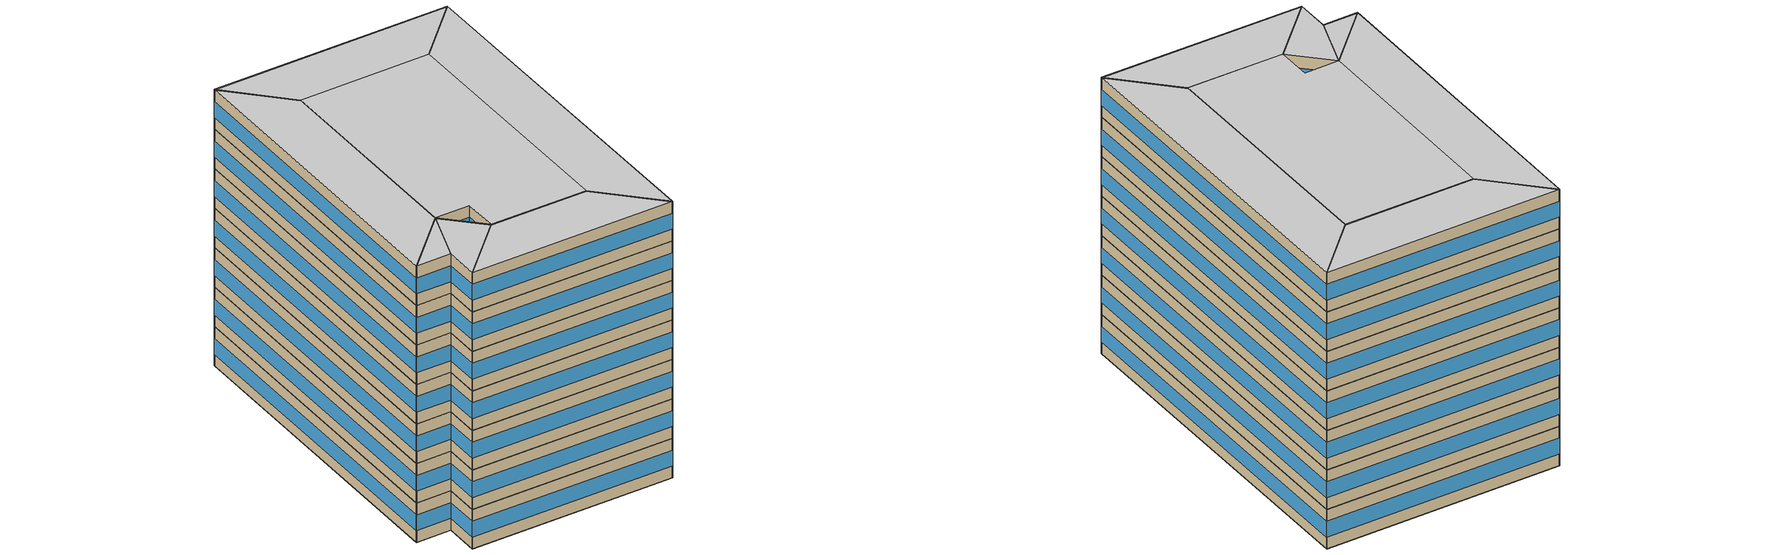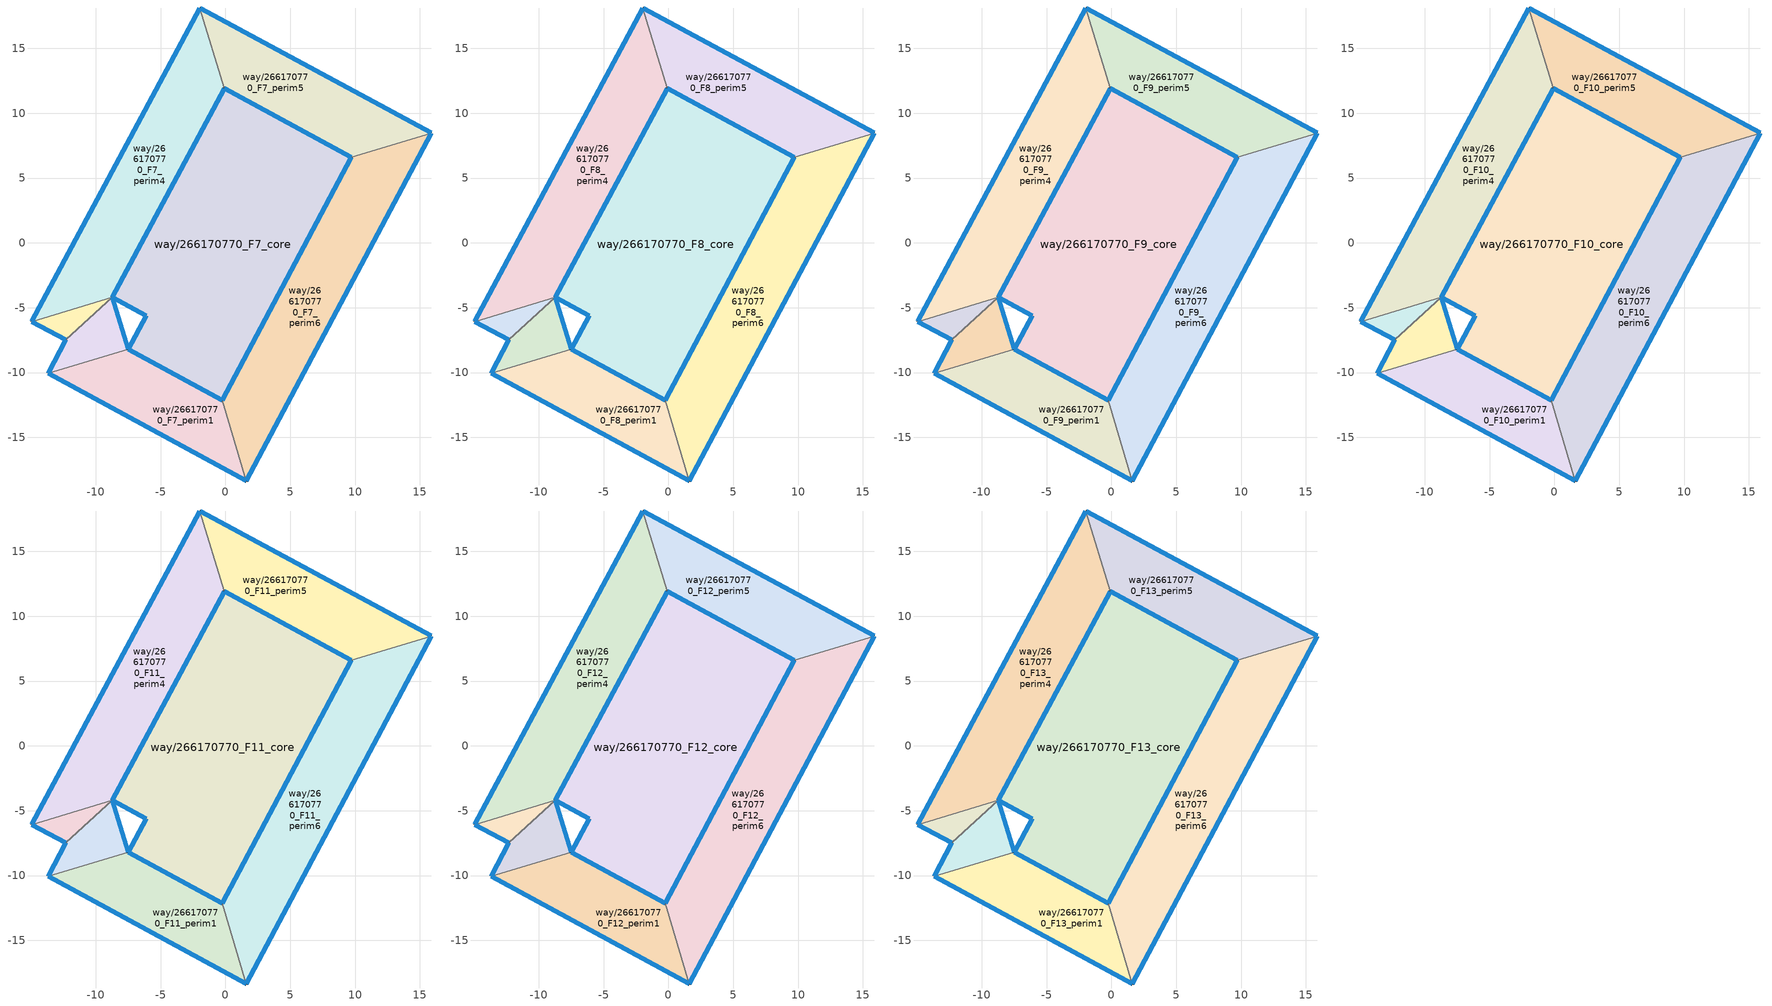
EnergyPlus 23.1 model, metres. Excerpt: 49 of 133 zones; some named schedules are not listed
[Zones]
way/266170770_F7_perim1
 floor to way/266170770_F6_perim1 (Floor_Construction): 1.61,-18.36 -0.26,-12.14 -7.5,-8.2 -13.67,-10.04 z24.5
 wall outside (Wall_Construction): 1.61,-18.36 -13.67,-10.04 / -7.5,-8.2 -0.26,-12.14 z24.5:28
 wall to way/266170770_F7_perim6 (Wall_Construction): -0.26,-12.14 1.61,-18.36 z24.5:28
 wall to way/266170770_F7_perim2 (Wall_Construction): -13.67,-10.04 -7.5,-8.2 z24.5:28
 window (Window_Construction): 1.6,-18.36 -13.67,-10.04 / -7.5,-8.2 -0.26,-12.14 z25.55:26.95
way/266170770_F7_perim2
 floor to way/266170770_F6_perim2 (Floor_Construction): -7.5,-8.2 -8.75,-4.2 -12.3,-7.48 -13.67,-10.04 z24.5
 wall outside (Wall_Construction): -13.67,-10.04 -12.3,-7.48 / -8.75,-4.2 -7.5,-8.2 z24.5:28
 wall to way/266170770_F7_perim3 (Wall_Construction): -12.3,-7.48 -8.75,-4.2 z24.5:28
 window (Window_Construction): -13.67,-10.04 -12.3,-7.48 / -8.75,-4.2 -7.5,-8.19 z25.55:26.95
way/266170770_F7_perim3
 floor to way/266170770_F6_perim3 (Floor_Construction): -8.75,-4.2 -14.94,-6.07 -12.3,-7.48 z24.5
 wall outside (Wall_Construction): -12.3,-7.48 -14.94,-6.07 z24.5:28
 wall to way/266170770_F7_perim4 (Wall_Construction): -14.94,-6.07 -8.75,-4.2 z24.5:28
 window (Window_Construction): -12.3,-7.48 -14.94,-6.07 z25.55:26.95
way/266170770_F7_perim4
 floor to way/266170770_F6_perim4 (Floor_Construction): -8.75,-4.2 -0.1,11.91 -1.96,18.11 -14.94,-6.07 z24.5
 wall outside (Wall_Construction): -14.94,-6.07 -1.96,18.11 / -0.1,11.91 -8.75,-4.2 z24.5:28
 wall to way/266170770_F7_perim5 (Wall_Construction): -1.96,18.11 -0.1,11.91 z24.5:28
 window (Window_Construction): -14.93,-6.05 -1.97,18.1 / -0.11,11.9 -8.74,-4.19 z25.55:26.95
way/266170770_F7_perim5
 floor to way/266170770_F6_perim5 (Floor_Construction): 15.87,8.47 -1.96,18.11 -0.1,11.91 9.7,6.61 z24.5
 wall outside (Wall_Construction): -1.96,18.11 15.87,8.47 / 9.7,6.61 -0.1,11.91 z24.5:28
 wall to way/266170770_F7_perim6 (Wall_Construction): 15.87,8.47 9.7,6.61 z24.5:28
 window (Window_Construction): -1.95,18.11 15.86,8.47 / 9.7,6.61 -0.1,11.91 z25.55:26.95
way/266170770_F7_perim6
 floor to way/266170770_F6_perim6 (Floor_Construction): 1.61,-18.36 15.87,8.47 9.7,6.61 -0.26,-12.14 z24.5
 wall outside (Wall_Construction): 15.87,8.47 1.61,-18.36 / -0.26,-12.14 9.7,6.61 z24.5:28
 window (Window_Construction): 15.86,8.46 1.62,-18.35 / -0.25,-12.13 9.7,6.6 z25.55:26.95
way/266170770_F7_core
 floor to way/266170770_F6_core (Floor_Construction): 9.7,6.61 -0.26,-12.14 -7.5,-8.2 -6.12,-5.61 -8.75,-4.2 -0.1,11.91 z24.5
 wall outside (Wall_Construction): -8.75,-4.2 -6.12,-5.61 -7.5,-8.2 -0.26,-12.14 9.7,6.61 -0.1,11.91 -8.75,-4.2 z24.5:28
 window (Window_Construction): -8.75,-4.2 -6.12,-5.61 / -6.12,-5.61 -7.5,-8.19 / -7.5,-8.2 -0.26,-12.14 / -0.11,11.9 -8.74,-4.19 / 9.7,6.61 -0.1,11.91 / -0.25,-12.13 9.7,6.6 z25.55:26.95
way/266170770_F8_perim1
 floor to way/266170770_F7_perim1 (Floor_Construction): 1.61,-18.36 -0.26,-12.14 -7.5,-8.2 -13.67,-10.04 z28
 wall outside (Wall_Construction): 1.61,-18.36 -13.67,-10.04 / -7.5,-8.2 -0.26,-12.14 z28:31.5
 wall to way/266170770_F8_perim6 (Wall_Construction): -0.26,-12.14 1.61,-18.36 z28:31.5
 wall to way/266170770_F8_perim2 (Wall_Construction): -13.67,-10.04 -7.5,-8.2 z28:31.5
 window (Window_Construction): 1.6,-18.36 -13.67,-10.04 / -7.5,-8.2 -0.26,-12.14 z29.05:30.45
way/266170770_F8_perim2
 floor to way/266170770_F7_perim2 (Floor_Construction): -7.5,-8.2 -8.75,-4.2 -12.3,-7.48 -13.67,-10.04 z28
 wall outside (Wall_Construction): -13.67,-10.04 -12.3,-7.48 / -8.75,-4.2 -7.5,-8.2 z28:31.5
 wall to way/266170770_F8_perim3 (Wall_Construction): -12.3,-7.48 -8.75,-4.2 z28:31.5
 window (Window_Construction): -13.67,-10.04 -12.3,-7.48 / -8.75,-4.2 -7.5,-8.19 z29.05:30.45
way/266170770_F8_perim3
 floor to way/266170770_F7_perim3 (Floor_Construction): -8.75,-4.2 -14.94,-6.07 -12.3,-7.48 z28
 wall outside (Wall_Construction): -12.3,-7.48 -14.94,-6.07 z28:31.5
 wall to way/266170770_F8_perim4 (Wall_Construction): -14.94,-6.07 -8.75,-4.2 z28:31.5
 window (Window_Construction): -12.3,-7.48 -14.94,-6.07 z29.05:30.45
way/266170770_F8_perim4
 floor to way/266170770_F7_perim4 (Floor_Construction): -8.75,-4.2 -0.1,11.91 -1.96,18.11 -14.94,-6.07 z28
 wall outside (Wall_Construction): -14.94,-6.07 -1.96,18.11 / -0.1,11.91 -8.75,-4.2 z28:31.5
 wall to way/266170770_F8_perim5 (Wall_Construction): -1.96,18.11 -0.1,11.91 z28:31.5
 window (Window_Construction): -14.93,-6.05 -1.97,18.1 / -0.11,11.9 -8.74,-4.19 z29.05:30.45
way/266170770_F8_perim5
 floor to way/266170770_F7_perim5 (Floor_Construction): 15.87,8.47 -1.96,18.11 -0.1,11.91 9.7,6.61 z28
 wall outside (Wall_Construction): -1.96,18.11 15.87,8.47 / 9.7,6.61 -0.1,11.91 z28:31.5
 wall to way/266170770_F8_perim6 (Wall_Construction): 15.87,8.47 9.7,6.61 z28:31.5
 window (Window_Construction): -1.95,18.11 15.86,8.47 / 9.7,6.61 -0.1,11.91 z29.05:30.45
way/266170770_F8_perim6
 floor to way/266170770_F7_perim6 (Floor_Construction): 1.61,-18.36 15.87,8.47 9.7,6.61 -0.26,-12.14 z28
 wall outside (Wall_Construction): 15.87,8.47 1.61,-18.36 / -0.26,-12.14 9.7,6.61 z28:31.5
 window (Window_Construction): 15.86,8.46 1.62,-18.35 / -0.25,-12.13 9.7,6.6 z29.05:30.45
way/266170770_F8_core
 floor to way/266170770_F7_core (Floor_Construction): 9.7,6.61 -0.26,-12.14 -7.5,-8.2 -6.12,-5.61 -8.75,-4.2 -0.1,11.91 z28
 wall outside (Wall_Construction): -8.75,-4.2 -6.12,-5.61 -7.5,-8.2 -0.26,-12.14 9.7,6.61 -0.1,11.91 -8.75,-4.2 z28:31.5
 window (Window_Construction): -8.75,-4.2 -6.12,-5.61 / -6.12,-5.61 -7.5,-8.19 / -7.5,-8.2 -0.26,-12.14 / -0.11,11.9 -8.74,-4.19 / 9.7,6.61 -0.1,11.91 / -0.25,-12.13 9.7,6.6 z29.05:30.45
way/266170770_F9_perim1
 floor to way/266170770_F8_perim1 (Floor_Construction): 1.61,-18.36 -0.26,-12.14 -7.5,-8.2 -13.67,-10.04 z31.5
 wall outside (Wall_Construction): 1.61,-18.36 -13.67,-10.04 / -7.5,-8.2 -0.26,-12.14 z31.5:35
 wall to way/266170770_F9_perim6 (Wall_Construction): -0.26,-12.14 1.61,-18.36 z31.5:35
 wall to way/266170770_F9_perim2 (Wall_Construction): -13.67,-10.04 -7.5,-8.2 z31.5:35
 window (Window_Construction): 1.6,-18.36 -13.67,-10.04 / -7.5,-8.2 -0.26,-12.14 z32.55:33.95
way/266170770_F9_perim2
 floor to way/266170770_F8_perim2 (Floor_Construction): -7.5,-8.2 -8.75,-4.2 -12.3,-7.48 -13.67,-10.04 z31.5
 wall outside (Wall_Construction): -13.67,-10.04 -12.3,-7.48 / -8.75,-4.2 -7.5,-8.2 z31.5:35
 wall to way/266170770_F9_perim3 (Wall_Construction): -12.3,-7.48 -8.75,-4.2 z31.5:35
 window (Window_Construction): -13.67,-10.04 -12.3,-7.48 / -8.75,-4.2 -7.5,-8.19 z32.55:33.95
way/266170770_F9_perim3
 floor to way/266170770_F8_perim3 (Floor_Construction): -8.75,-4.2 -14.94,-6.07 -12.3,-7.48 z31.5
 wall outside (Wall_Construction): -12.3,-7.48 -14.94,-6.07 z31.5:35
 wall to way/266170770_F9_perim4 (Wall_Construction): -14.94,-6.07 -8.75,-4.2 z31.5:35
 window (Window_Construction): -12.3,-7.48 -14.94,-6.07 z32.55:33.95
way/266170770_F9_perim4
 floor to way/266170770_F8_perim4 (Floor_Construction): -8.75,-4.2 -0.1,11.91 -1.96,18.11 -14.94,-6.07 z31.5
 wall outside (Wall_Construction): -14.94,-6.07 -1.96,18.11 / -0.1,11.91 -8.75,-4.2 z31.5:35
 wall to way/266170770_F9_perim5 (Wall_Construction): -1.96,18.11 -0.1,11.91 z31.5:35
 window (Window_Construction): -14.93,-6.05 -1.97,18.1 / -0.11,11.9 -8.74,-4.19 z32.55:33.95
way/266170770_F9_perim5
 floor to way/266170770_F8_perim5 (Floor_Construction): 15.87,8.47 -1.96,18.11 -0.1,11.91 9.7,6.61 z31.5
 wall outside (Wall_Construction): -1.96,18.11 15.87,8.47 / 9.7,6.61 -0.1,11.91 z31.5:35
 wall to way/266170770_F9_perim6 (Wall_Construction): 15.87,8.47 9.7,6.61 z31.5:35
 window (Window_Construction): -1.95,18.11 15.86,8.47 / 9.7,6.61 -0.1,11.91 z32.55:33.95
way/266170770_F9_perim6
 floor to way/266170770_F8_perim6 (Floor_Construction): 1.61,-18.36 15.87,8.47 9.7,6.61 -0.26,-12.14 z31.5
 wall outside (Wall_Construction): 15.87,8.47 1.61,-18.36 / -0.26,-12.14 9.7,6.61 z31.5:35
 window (Window_Construction): 15.86,8.46 1.62,-18.35 / -0.25,-12.13 9.7,6.6 z32.55:33.95
way/266170770_F9_core
 floor to way/266170770_F8_core (Floor_Construction): 9.7,6.61 -0.26,-12.14 -7.5,-8.2 -6.12,-5.61 -8.75,-4.2 -0.1,11.91 z31.5
 wall outside (Wall_Construction): -8.75,-4.2 -6.12,-5.61 -7.5,-8.2 -0.26,-12.14 9.7,6.61 -0.1,11.91 -8.75,-4.2 z31.5:35
 window (Window_Construction): -8.75,-4.2 -6.12,-5.61 / -6.12,-5.61 -7.5,-8.19 / -7.5,-8.2 -0.26,-12.14 / -0.11,11.9 -8.74,-4.19 / 9.7,6.61 -0.1,11.91 / -0.25,-12.13 9.7,6.6 z32.55:33.95
way/266170770_F10_perim1
 floor to way/266170770_F9_perim1 (Floor_Construction): 1.61,-18.36 -0.26,-12.14 -7.5,-8.2 -13.67,-10.04 z35
 wall outside (Wall_Construction): 1.61,-18.36 -13.67,-10.04 / -7.5,-8.2 -0.26,-12.14 z35:38.5
 wall to way/266170770_F10_perim6 (Wall_Construction): -0.26,-12.14 1.61,-18.36 z35:38.5
 wall to way/266170770_F10_perim2 (Wall_Construction): -13.67,-10.04 -7.5,-8.2 z35:38.5
 window (Window_Construction): 1.6,-18.36 -13.67,-10.04 / -7.5,-8.2 -0.26,-12.14 z36.05:37.45
way/266170770_F10_perim2
 floor to way/266170770_F9_perim2 (Floor_Construction): -7.5,-8.2 -8.75,-4.2 -12.3,-7.48 -13.67,-10.04 z35
 wall outside (Wall_Construction): -13.67,-10.04 -12.3,-7.48 / -8.75,-4.2 -7.5,-8.2 z35:38.5
 wall to way/266170770_F10_perim3 (Wall_Construction): -12.3,-7.48 -8.75,-4.2 z35:38.5
 window (Window_Construction): -13.67,-10.04 -12.3,-7.48 / -8.75,-4.2 -7.5,-8.19 z36.05:37.45
way/266170770_F10_perim3
 floor to way/266170770_F9_perim3 (Floor_Construction): -8.75,-4.2 -14.94,-6.07 -12.3,-7.48 z35
 wall outside (Wall_Construction): -12.3,-7.48 -14.94,-6.07 z35:38.5
 wall to way/266170770_F10_perim4 (Wall_Construction): -14.94,-6.07 -8.75,-4.2 z35:38.5
 window (Window_Construction): -12.3,-7.48 -14.94,-6.07 z36.05:37.45
way/266170770_F10_perim4
 floor to way/266170770_F9_perim4 (Floor_Construction): -8.75,-4.2 -0.1,11.91 -1.96,18.11 -14.94,-6.07 z35
 wall outside (Wall_Construction): -14.94,-6.07 -1.96,18.11 / -0.1,11.91 -8.75,-4.2 z35:38.5
 wall to way/266170770_F10_perim5 (Wall_Construction): -1.96,18.11 -0.1,11.91 z35:38.5
 window (Window_Construction): -14.93,-6.05 -1.97,18.1 / -0.11,11.9 -8.74,-4.19 z36.05:37.45
way/266170770_F10_perim5
 floor to way/266170770_F9_perim5 (Floor_Construction): 15.87,8.47 -1.96,18.11 -0.1,11.91 9.7,6.61 z35
 wall outside (Wall_Construction): -1.96,18.11 15.87,8.47 / 9.7,6.61 -0.1,11.91 z35:38.5
 wall to way/266170770_F10_perim6 (Wall_Construction): 15.87,8.47 9.7,6.61 z35:38.5
 window (Window_Construction): -1.95,18.11 15.86,8.47 / 9.7,6.61 -0.1,11.91 z36.05:37.45
way/266170770_F10_perim6
 floor to way/266170770_F9_perim6 (Floor_Construction): 1.61,-18.36 15.87,8.47 9.7,6.61 -0.26,-12.14 z35
 wall outside (Wall_Construction): 15.87,8.47 1.61,-18.36 / -0.26,-12.14 9.7,6.61 z35:38.5
 window (Window_Construction): 15.86,8.46 1.62,-18.35 / -0.25,-12.13 9.7,6.6 z36.05:37.45
way/266170770_F10_core
 floor to way/266170770_F9_core (Floor_Construction): 9.7,6.61 -0.26,-12.14 -7.5,-8.2 -6.12,-5.61 -8.75,-4.2 -0.1,11.91 z35
 wall outside (Wall_Construction): -8.75,-4.2 -6.12,-5.61 -7.5,-8.2 -0.26,-12.14 9.7,6.61 -0.1,11.91 -8.75,-4.2 z35:38.5
 window (Window_Construction): -8.75,-4.2 -6.12,-5.61 / -6.12,-5.61 -7.5,-8.19 / -7.5,-8.2 -0.26,-12.14 / -0.11,11.9 -8.74,-4.19 / 9.7,6.61 -0.1,11.91 / -0.25,-12.13 9.7,6.6 z36.05:37.45
way/266170770_F11_perim1
 floor to way/266170770_F10_perim1 (Floor_Construction): 1.61,-18.36 -0.26,-12.14 -7.5,-8.2 -13.67,-10.04 z38.5
 wall outside (Wall_Construction): 1.61,-18.36 -13.67,-10.04 / -7.5,-8.2 -0.26,-12.14 z38.5:42
 wall to way/266170770_F11_perim6 (Wall_Construction): -0.26,-12.14 1.61,-18.36 z38.5:42
 wall to way/266170770_F11_perim2 (Wall_Construction): -13.67,-10.04 -7.5,-8.2 z38.5:42
 window (Window_Construction): 1.6,-18.36 -13.67,-10.04 / -7.5,-8.2 -0.26,-12.14 z39.55:40.95
way/266170770_F11_perim2
 floor to way/266170770_F10_perim2 (Floor_Construction): -7.5,-8.2 -8.75,-4.2 -12.3,-7.48 -13.67,-10.04 z38.5
 wall outside (Wall_Construction): -13.67,-10.04 -12.3,-7.48 / -8.75,-4.2 -7.5,-8.2 z38.5:42
 wall to way/266170770_F11_perim3 (Wall_Construction): -12.3,-7.48 -8.75,-4.2 z38.5:42
 window (Window_Construction): -13.67,-10.04 -12.3,-7.48 / -8.75,-4.2 -7.5,-8.19 z39.55:40.95
way/266170770_F11_perim3
 floor to way/266170770_F10_perim3 (Floor_Construction): -8.75,-4.2 -14.94,-6.07 -12.3,-7.48 z38.5
 wall outside (Wall_Construction): -12.3,-7.48 -14.94,-6.07 z38.5:42
 wall to way/266170770_F11_perim4 (Wall_Construction): -14.94,-6.07 -8.75,-4.2 z38.5:42
 window (Window_Construction): -12.3,-7.48 -14.94,-6.07 z39.55:40.95
way/266170770_F11_perim4
 floor to way/266170770_F10_perim4 (Floor_Construction): -8.75,-4.2 -0.1,11.91 -1.96,18.11 -14.94,-6.07 z38.5
 wall outside (Wall_Construction): -14.94,-6.07 -1.96,18.11 / -0.1,11.91 -8.75,-4.2 z38.5:42
 wall to way/266170770_F11_perim5 (Wall_Construction): -1.96,18.11 -0.1,11.91 z38.5:42
 window (Window_Construction): -14.93,-6.05 -1.97,18.1 / -0.11,11.9 -8.74,-4.19 z39.55:40.95
way/266170770_F11_perim5
 floor to way/266170770_F10_perim5 (Floor_Construction): 15.87,8.47 -1.96,18.11 -0.1,11.91 9.7,6.61 z38.5
 wall outside (Wall_Construction): -1.96,18.11 15.87,8.47 / 9.7,6.61 -0.1,11.91 z38.5:42
 wall to way/266170770_F11_perim6 (Wall_Construction): 15.87,8.47 9.7,6.61 z38.5:42
 window (Window_Construction): -1.95,18.11 15.86,8.47 / 9.7,6.61 -0.1,11.91 z39.55:40.95
way/266170770_F11_perim6
 floor to way/266170770_F10_perim6 (Floor_Construction): 1.61,-18.36 15.87,8.47 9.7,6.61 -0.26,-12.14 z38.5
 wall outside (Wall_Construction): 15.87,8.47 1.61,-18.36 / -0.26,-12.14 9.7,6.61 z38.5:42
 window (Window_Construction): 15.86,8.46 1.62,-18.35 / -0.25,-12.13 9.7,6.6 z39.55:40.95
way/266170770_F11_core
 floor to way/266170770_F10_core (Floor_Construction): 9.7,6.61 -0.26,-12.14 -7.5,-8.2 -6.12,-5.61 -8.75,-4.2 -0.1,11.91 z38.5
 wall outside (Wall_Construction): -8.75,-4.2 -6.12,-5.61 -7.5,-8.2 -0.26,-12.14 9.7,6.61 -0.1,11.91 -8.75,-4.2 z38.5:42
 window (Window_Construction): -8.75,-4.2 -6.12,-5.61 / -6.12,-5.61 -7.5,-8.19 / -7.5,-8.2 -0.26,-12.14 / -0.11,11.9 -8.74,-4.19 / 9.7,6.61 -0.1,11.91 / -0.25,-12.13 9.7,6.6 z39.55:40.95
way/266170770_F12_perim1
 floor to way/266170770_F11_perim1 (Floor_Construction): 1.61,-18.36 -0.26,-12.14 -7.5,-8.2 -13.67,-10.04 z42
 wall outside (Wall_Construction): 1.61,-18.36 -13.67,-10.04 / -7.5,-8.2 -0.26,-12.14 z42:45.5
 wall to way/266170770_F12_perim6 (Wall_Construction): -0.26,-12.14 1.61,-18.36 z42:45.5
 wall to way/266170770_F12_perim2 (Wall_Construction): -13.67,-10.04 -7.5,-8.2 z42:45.5
 window (Window_Construction): 1.6,-18.36 -13.67,-10.04 / -7.5,-8.2 -0.26,-12.14 z43.05:44.45
way/266170770_F12_perim2
 floor to way/266170770_F11_perim2 (Floor_Construction): -7.5,-8.2 -8.75,-4.2 -12.3,-7.48 -13.67,-10.04 z42
 wall outside (Wall_Construction): -13.67,-10.04 -12.3,-7.48 / -8.75,-4.2 -7.5,-8.2 z42:45.5
 wall to way/266170770_F12_perim3 (Wall_Construction): -12.3,-7.48 -8.75,-4.2 z42:45.5
 window (Window_Construction): -13.67,-10.04 -12.3,-7.48 / -8.75,-4.2 -7.5,-8.19 z43.05:44.45
way/266170770_F12_perim3
 floor to way/266170770_F11_perim3 (Floor_Construction): -8.75,-4.2 -14.94,-6.07 -12.3,-7.48 z42
 wall outside (Wall_Construction): -12.3,-7.48 -14.94,-6.07 z42:45.5
 wall to way/266170770_F12_perim4 (Wall_Construction): -14.94,-6.07 -8.75,-4.2 z42:45.5
 window (Window_Construction): -12.3,-7.48 -14.94,-6.07 z43.05:44.45
way/266170770_F12_perim4
 floor to way/266170770_F11_perim4 (Floor_Construction): -8.75,-4.2 -0.1,11.91 -1.96,18.11 -14.94,-6.07 z42
 wall outside (Wall_Construction): -14.94,-6.07 -1.96,18.11 / -0.1,11.91 -8.75,-4.2 z42:45.5
 wall to way/266170770_F12_perim5 (Wall_Construction): -1.96,18.11 -0.1,11.91 z42:45.5
 window (Window_Construction): -14.93,-6.05 -1.97,18.1 / -0.11,11.9 -8.74,-4.19 z43.05:44.45
way/266170770_F12_perim5
 floor to way/266170770_F11_perim5 (Floor_Construction): 15.87,8.47 -1.96,18.11 -0.1,11.91 9.7,6.61 z42
 wall outside (Wall_Construction): -1.96,18.11 15.87,8.47 / 9.7,6.61 -0.1,11.91 z42:45.5
 wall to way/266170770_F12_perim6 (Wall_Construction): 15.87,8.47 9.7,6.61 z42:45.5
 window (Window_Construction): -1.95,18.11 15.86,8.47 / 9.7,6.61 -0.1,11.91 z43.05:44.45
way/266170770_F12_perim6
 floor to way/266170770_F11_perim6 (Floor_Construction): 1.61,-18.36 15.87,8.47 9.7,6.61 -0.26,-12.14 z42
 wall outside (Wall_Construction): 15.87,8.47 1.61,-18.36 / -0.26,-12.14 9.7,6.61 z42:45.5
 window (Window_Construction): 15.86,8.46 1.62,-18.35 / -0.25,-12.13 9.7,6.6 z43.05:44.45
way/266170770_F12_core
 floor to way/266170770_F11_core (Floor_Construction): 9.7,6.61 -0.26,-12.14 -7.5,-8.2 -6.12,-5.61 -8.75,-4.2 -0.1,11.91 z42
 wall outside (Wall_Construction): -8.75,-4.2 -6.12,-5.61 -7.5,-8.2 -0.26,-12.14 9.7,6.61 -0.1,11.91 -8.75,-4.2 z42:45.5
 window (Window_Construction): -8.75,-4.2 -6.12,-5.61 / -6.12,-5.61 -7.5,-8.19 / -7.5,-8.2 -0.26,-12.14 / -0.11,11.9 -8.74,-4.19 / 9.7,6.61 -0.1,11.91 / -0.25,-12.13 9.7,6.6 z43.05:44.45
way/266170770_F13_perim1
 floor to way/266170770_F12_perim1 (Floor_Construction): 1.61,-18.36 -0.26,-12.14 -7.5,-8.2 -13.67,-10.04 z45.5
 wall outside (Wall_Construction): 1.61,-18.36 -13.67,-10.04 / -7.5,-8.2 -0.26,-12.14 z45.5:49
 wall to way/266170770_F13_perim6 (Wall_Construction): -0.26,-12.14 1.61,-18.36 z45.5:49
 wall to way/266170770_F13_perim2 (Wall_Construction): -13.67,-10.04 -7.5,-8.2 z45.5:49
 window (Window_Construction): 1.6,-18.36 -13.67,-10.04 / -7.5,-8.2 -0.26,-12.14 z46.55:47.95
 ceiling to way/266170770_F14_perim1 (Floor_Construction): -0.26,-12.14 1.61,-18.36 -13.67,-10.04 -7.5,-8.2 z49
way/266170770_F13_perim2
 floor to way/266170770_F12_perim2 (Floor_Construction): -7.5,-8.2 -8.75,-4.2 -12.3,-7.48 -13.67,-10.04 z45.5
 wall outside (Wall_Construction): -13.67,-10.04 -12.3,-7.48 / -8.75,-4.2 -7.5,-8.2 z45.5:49
 wall to way/266170770_F13_perim3 (Wall_Construction): -12.3,-7.48 -8.75,-4.2 z45.5:49
 window (Window_Construction): -13.67,-10.04 -12.3,-7.48 / -8.75,-4.2 -7.5,-8.19 z46.55:47.95
 ceiling to way/266170770_F14_perim2 (Floor_Construction): -8.75,-4.2 -7.5,-8.2 -13.67,-10.04 -12.3,-7.48 z49
way/266170770_F13_perim3
 floor to way/266170770_F12_perim3 (Floor_Construction): -8.75,-4.2 -14.94,-6.07 -12.3,-7.48 z45.5
 wall outside (Wall_Construction): -12.3,-7.48 -14.94,-6.07 z45.5:49
 wall to way/266170770_F13_perim4 (Wall_Construction): -14.94,-6.07 -8.75,-4.2 z45.5:49
 window (Window_Construction): -12.3,-7.48 -14.94,-6.07 z46.55:47.95
 ceiling to way/266170770_F14_perim3 (Floor_Construction): -8.75,-4.2 -12.3,-7.48 -14.94,-6.07 z49
way/266170770_F13_perim4
 floor to way/266170770_F12_perim4 (Floor_Construction): -8.75,-4.2 -0.1,11.91 -1.96,18.11 -14.94,-6.07 z45.5
 wall outside (Wall_Construction): -14.94,-6.07 -1.96,18.11 / -0.1,11.91 -8.75,-4.2 z45.5:49
 wall to way/266170770_F13_perim5 (Wall_Construction): -1.96,18.11 -0.1,11.91 z45.5:49
 window (Window_Construction): -14.93,-6.05 -1.97,18.1 / -0.11,11.9 -8.74,-4.19 z46.55:47.95
 ceiling to way/266170770_F14_perim4 (Floor_Construction): -1.96,18.11 -0.1,11.91 -8.75,-4.2 -14.94,-6.07 z49
way/266170770_F13_perim5
 floor to way/266170770_F12_perim5 (Floor_Construction): 15.87,8.47 -1.96,18.11 -0.1,11.91 9.7,6.61 z45.5
 wall outside (Wall_Construction): -1.96,18.11 15.87,8.47 / 9.7,6.61 -0.1,11.91 z45.5:49
 wall to way/266170770_F13_perim6 (Wall_Construction): 15.87,8.47 9.7,6.61 z45.5:49
 window (Window_Construction): -1.95,18.11 15.86,8.47 / 9.7,6.61 -0.1,11.91 z46.55:47.95
 ceiling to way/266170770_F14_perim5 (Floor_Construction): 15.87,8.47 9.7,6.61 -0.1,11.91 -1.96,18.11 z49
way/266170770_F13_perim6
 floor to way/266170770_F12_perim6 (Floor_Construction): 1.61,-18.36 15.87,8.47 9.7,6.61 -0.26,-12.14 z45.5
 wall outside (Wall_Construction): 15.87,8.47 1.61,-18.36 / -0.26,-12.14 9.7,6.61 z45.5:49
 window (Window_Construction): 15.86,8.46 1.62,-18.35 / -0.25,-12.13 9.7,6.6 z46.55:47.95
 ceiling to way/266170770_F14_perim6 (Floor_Construction): 15.87,8.47 1.61,-18.36 -0.26,-12.14 9.7,6.61 z49
way/266170770_F13_core
 floor to way/266170770_F12_core (Floor_Construction): 9.7,6.61 -0.26,-12.14 -7.5,-8.2 -6.12,-5.61 -8.75,-4.2 -0.1,11.91 z45.5
 wall outside (Wall_Construction): -8.75,-4.2 -6.12,-5.61 -7.5,-8.2 -0.26,-12.14 9.7,6.61 -0.1,11.91 -8.75,-4.2 z45.5:49
 window (Window_Construction): -8.75,-4.2 -6.12,-5.61 / -6.12,-5.61 -7.5,-8.19 / -7.5,-8.2 -0.26,-12.14 / -0.11,11.9 -8.74,-4.19 / 9.7,6.61 -0.1,11.91 / -0.25,-12.13 9.7,6.6 z46.55:47.95
 ceiling to way/266170770_F14_core (Floor_Construction): -0.26,-12.14 9.7,6.61 -0.1,11.91 -8.75,-4.2 -6.12,-5.61 -7.5,-8.2 z49
[Building]
OpenUBEM_Building: North Axis=0; Terrain=City; Solar Distribution=FullExterior
[Site:Location]
New.York-Central.Park.Obs-Belvedere.Castle: Latitude=40.77889; Longitude=-73.9692; Time Zone=-5; Elevation=48
[SizingPeriod:WeatherFileDays]
AnnualSizingPeriod: Begin Month=1; Begin Day of Month=1; End Month=12; End Day of Month=31; Day of Week for Start Day=Monday; Use Weather File Daylight Saving Period=No; Use Weather File Rain and Snow Indicators=No
[SITE:WATERMAINSTEMPERATURE]
Calculation Method=CorrelationFromWeatherFile
[MATERIAL:NOMASS] Roughness=MediumRough; Thermal Absorptance=0.9; Solar Absorptance=0.7; Visible Absorptance=0.7
Name | Thermal Resistance
Wall_Assembly | 1.06838
Floor_Assembly | 1.94932
[WINDOWMATERIAL:SIMPLEGLAZINGSYSTEM]
Window_Material: UFactor=3.236; Solar Heat Gain Coefficient=0.36; Visible Transmittance=0.6
[CONSTRUCTION]
Wall_Construction: Wall_Assembly
Floor_Construction: Floor_Assembly
Window_Construction: Window_Material
[ZONE] Type=1; Multiplier=1; Ceiling Height=autocalculate; Volume=autocalculate; Floor Area=autocalculate; Part of Total Floor Area=Yes
way/266170770_F7_perim1; way/266170770_F8_perim1; way/266170770_F9_perim1; way/266170770_F10_perim1; way/266170770_F11_perim1; way/266170770_F12_perim1; way/266170770_F13_perim1; way/266170770_F7_perim2; way/266170770_F8_perim2; way/266170770_F9_perim2; way/266170770_F10_perim2; way/266170770_F11_perim2; way/266170770_F12_perim2; way/266170770_F13_perim2; way/266170770_F7_perim3; way/266170770_F8_perim3; way/266170770_F9_perim3; way/266170770_F10_perim3; way/266170770_F11_perim3; way/266170770_F12_perim3; way/266170770_F13_perim3; way/266170770_F7_perim4; way/266170770_F8_perim4; way/266170770_F9_perim4; way/266170770_F10_perim4; way/266170770_F11_perim4; way/266170770_F12_perim4; way/266170770_F13_perim4; way/266170770_F7_perim5; way/266170770_F8_perim5; way/266170770_F9_perim5; way/266170770_F10_perim5; way/266170770_F11_perim5; way/266170770_F12_perim5; way/266170770_F13_perim5; way/266170770_F7_perim6; way/266170770_F8_perim6; way/266170770_F9_perim6; way/266170770_F10_perim6; way/266170770_F11_perim6; way/266170770_F12_perim6; way/266170770_F13_perim6; way/266170770_F7_core; way/266170770_F8_core; way/266170770_F9_core; way/266170770_F10_core; way/266170770_F11_core; way/266170770_F12_core; way/266170770_F13_core
[PEOPLE] Number of People Schedule=Occupancy_Schedule_LargeOffice; Number of People Calculation Method=People/Area; People per Floor Area=0.0538213; Fraction Radiant=0.3; Sensible Heat Fraction=autocalculate; Activity Level Schedule=Activity_Level; Carbon Dioxide Generation Rate=3.82e-08; Enable ASHRAE 55 Comfort Warnings=No; Mean Radiant Temperature Calculation Type=ZoneAveraged; Clothing Insulation Calculation Method=ClothingInsulationSchedule; Cold Stress Temperature Threshold=15.56; Heat Stress Temperature Threshold=30
Name | Zone or ZoneList or Space or SpaceList
People_way/266170770_F7_core | way/266170770_F7_core
People_way/266170770_F8_core | way/266170770_F8_core
People_way/266170770_F9_core | way/266170770_F9_core
People_way/266170770_F10_core | way/266170770_F10_core
People_way/266170770_F11_core | way/266170770_F11_core
People_way/266170770_F12_core | way/266170770_F12_core
People_way/266170770_F13_core | way/266170770_F13_core
People_way/266170770_F7_perim1 | way/266170770_F7_perim1
People_way/266170770_F8_perim1 | way/266170770_F8_perim1
People_way/266170770_F9_perim1 | way/266170770_F9_perim1
People_way/266170770_F10_perim1 | way/266170770_F10_perim1
People_way/266170770_F11_perim1 | way/266170770_F11_perim1
People_way/266170770_F12_perim1 | way/266170770_F12_perim1
People_way/266170770_F13_perim1 | way/266170770_F13_perim1
People_way/266170770_F7_perim2 | way/266170770_F7_perim2
People_way/266170770_F8_perim2 | way/266170770_F8_perim2
People_way/266170770_F9_perim2 | way/266170770_F9_perim2
People_way/266170770_F10_perim2 | way/266170770_F10_perim2
People_way/266170770_F11_perim2 | way/266170770_F11_perim2
People_way/266170770_F12_perim2 | way/266170770_F12_perim2
People_way/266170770_F13_perim2 | way/266170770_F13_perim2
People_way/266170770_F7_perim3 | way/266170770_F7_perim3
People_way/266170770_F8_perim3 | way/266170770_F8_perim3
People_way/266170770_F9_perim3 | way/266170770_F9_perim3
People_way/266170770_F10_perim3 | way/266170770_F10_perim3
People_way/266170770_F11_perim3 | way/266170770_F11_perim3
People_way/266170770_F12_perim3 | way/266170770_F12_perim3
People_way/266170770_F13_perim3 | way/266170770_F13_perim3
People_way/266170770_F7_perim4 | way/266170770_F7_perim4
People_way/266170770_F8_perim4 | way/266170770_F8_perim4
People_way/266170770_F9_perim4 | way/266170770_F9_perim4
People_way/266170770_F10_perim4 | way/266170770_F10_perim4
People_way/266170770_F11_perim4 | way/266170770_F11_perim4
People_way/266170770_F12_perim4 | way/266170770_F12_perim4
People_way/266170770_F13_perim4 | way/266170770_F13_perim4
People_way/266170770_F7_perim5 | way/266170770_F7_perim5
People_way/266170770_F8_perim5 | way/266170770_F8_perim5
People_way/266170770_F9_perim5 | way/266170770_F9_perim5
People_way/266170770_F10_perim5 | way/266170770_F10_perim5
People_way/266170770_F11_perim5 | way/266170770_F11_perim5
People_way/266170770_F12_perim5 | way/266170770_F12_perim5
People_way/266170770_F13_perim5 | way/266170770_F13_perim5
People_way/266170770_F7_perim6 | way/266170770_F7_perim6
People_way/266170770_F8_perim6 | way/266170770_F8_perim6
People_way/266170770_F9_perim6 | way/266170770_F9_perim6
People_way/266170770_F10_perim6 | way/266170770_F10_perim6
People_way/266170770_F11_perim6 | way/266170770_F11_perim6
People_way/266170770_F12_perim6 | way/266170770_F12_perim6
People_way/266170770_F13_perim6 | way/266170770_F13_perim6
[LIGHTS] Schedule=Lighting_Schedule_LargeOffice; Design Level Calculation Method=Watts/Area; Watts per Zone Floor Area=10.76; Return Air Fraction=0; Fraction Radiant=0.42; Fraction Visible=0; Fraction Replaceable=1; EndUse Subcategory=General; Return Air Fraction Calculated from Plenum Temperature=No; Return Air Fraction Function of Plenum Temperature Coefficient 1=0; Return Air Fraction Function of Plenum Temperature Coefficient 2=0
Name | Zone or ZoneList or Space or SpaceList
Lights_way/266170770_F7_core | way/266170770_F7_core
Lights_way/266170770_F8_core | way/266170770_F8_core
Lights_way/266170770_F9_core | way/266170770_F9_core
Lights_way/266170770_F10_core | way/266170770_F10_core
Lights_way/266170770_F11_core | way/266170770_F11_core
Lights_way/266170770_F12_core | way/266170770_F12_core
Lights_way/266170770_F13_core | way/266170770_F13_core
Lights_way/266170770_F7_perim1 | way/266170770_F7_perim1
Lights_way/266170770_F8_perim1 | way/266170770_F8_perim1
Lights_way/266170770_F9_perim1 | way/266170770_F9_perim1
Lights_way/266170770_F10_perim1 | way/266170770_F10_perim1
Lights_way/266170770_F11_perim1 | way/266170770_F11_perim1
Lights_way/266170770_F12_perim1 | way/266170770_F12_perim1
Lights_way/266170770_F13_perim1 | way/266170770_F13_perim1
Lights_way/266170770_F7_perim2 | way/266170770_F7_perim2
Lights_way/266170770_F8_perim2 | way/266170770_F8_perim2
Lights_way/266170770_F9_perim2 | way/266170770_F9_perim2
Lights_way/266170770_F10_perim2 | way/266170770_F10_perim2
Lights_way/266170770_F11_perim2 | way/266170770_F11_perim2
Lights_way/266170770_F12_perim2 | way/266170770_F12_perim2
Lights_way/266170770_F13_perim2 | way/266170770_F13_perim2
Lights_way/266170770_F7_perim3 | way/266170770_F7_perim3
Lights_way/266170770_F8_perim3 | way/266170770_F8_perim3
Lights_way/266170770_F9_perim3 | way/266170770_F9_perim3
Lights_way/266170770_F10_perim3 | way/266170770_F10_perim3
Lights_way/266170770_F11_perim3 | way/266170770_F11_perim3
Lights_way/266170770_F12_perim3 | way/266170770_F12_perim3
Lights_way/266170770_F13_perim3 | way/266170770_F13_perim3
Lights_way/266170770_F7_perim4 | way/266170770_F7_perim4
Lights_way/266170770_F8_perim4 | way/266170770_F8_perim4
Lights_way/266170770_F9_perim4 | way/266170770_F9_perim4
Lights_way/266170770_F10_perim4 | way/266170770_F10_perim4
Lights_way/266170770_F11_perim4 | way/266170770_F11_perim4
Lights_way/266170770_F12_perim4 | way/266170770_F12_perim4
Lights_way/266170770_F13_perim4 | way/266170770_F13_perim4
Lights_way/266170770_F7_perim5 | way/266170770_F7_perim5
Lights_way/266170770_F8_perim5 | way/266170770_F8_perim5
Lights_way/266170770_F9_perim5 | way/266170770_F9_perim5
Lights_way/266170770_F10_perim5 | way/266170770_F10_perim5
Lights_way/266170770_F11_perim5 | way/266170770_F11_perim5
Lights_way/266170770_F12_perim5 | way/266170770_F12_perim5
Lights_way/266170770_F13_perim5 | way/266170770_F13_perim5
Lights_way/266170770_F7_perim6 | way/266170770_F7_perim6
Lights_way/266170770_F8_perim6 | way/266170770_F8_perim6
Lights_way/266170770_F9_perim6 | way/266170770_F9_perim6
Lights_way/266170770_F10_perim6 | way/266170770_F10_perim6
Lights_way/266170770_F11_perim6 | way/266170770_F11_perim6
Lights_way/266170770_F12_perim6 | way/266170770_F12_perim6
Lights_way/266170770_F13_perim6 | way/266170770_F13_perim6
[ELECTRICEQUIPMENT] Schedule=Equipment_Schedule_LargeOffice; Design Level Calculation Method=Watts/Area; Watts per Zone Floor Area=10.76; Fraction Latent=0; Fraction Radiant=0.5; Fraction Lost=0; EndUse Subcategory=General
Name | Zone or ZoneList or Space or SpaceList
Equipment_way/266170770_F7_core | way/266170770_F7_core
Equipment_way/266170770_F8_core | way/266170770_F8_core
Equipment_way/266170770_F9_core | way/266170770_F9_core
Equipment_way/266170770_F10_core | way/266170770_F10_core
Equipment_way/266170770_F11_core | way/266170770_F11_core
Equipment_way/266170770_F12_core | way/266170770_F12_core
Equipment_way/266170770_F13_core | way/266170770_F13_core
Equipment_way/266170770_F7_perim1 | way/266170770_F7_perim1
Equipment_way/266170770_F8_perim1 | way/266170770_F8_perim1
Equipment_way/266170770_F9_perim1 | way/266170770_F9_perim1
Equipment_way/266170770_F10_perim1 | way/266170770_F10_perim1
Equipment_way/266170770_F11_perim1 | way/266170770_F11_perim1
Equipment_way/266170770_F12_perim1 | way/266170770_F12_perim1
Equipment_way/266170770_F13_perim1 | way/266170770_F13_perim1
Equipment_way/266170770_F7_perim2 | way/266170770_F7_perim2
Equipment_way/266170770_F8_perim2 | way/266170770_F8_perim2
Equipment_way/266170770_F9_perim2 | way/266170770_F9_perim2
Equipment_way/266170770_F10_perim2 | way/266170770_F10_perim2
Equipment_way/266170770_F11_perim2 | way/266170770_F11_perim2
Equipment_way/266170770_F12_perim2 | way/266170770_F12_perim2
Equipment_way/266170770_F13_perim2 | way/266170770_F13_perim2
Equipment_way/266170770_F7_perim3 | way/266170770_F7_perim3
Equipment_way/266170770_F8_perim3 | way/266170770_F8_perim3
Equipment_way/266170770_F9_perim3 | way/266170770_F9_perim3
Equipment_way/266170770_F10_perim3 | way/266170770_F10_perim3
Equipment_way/266170770_F11_perim3 | way/266170770_F11_perim3
Equipment_way/266170770_F12_perim3 | way/266170770_F12_perim3
Equipment_way/266170770_F13_perim3 | way/266170770_F13_perim3
Equipment_way/266170770_F7_perim4 | way/266170770_F7_perim4
Equipment_way/266170770_F8_perim4 | way/266170770_F8_perim4
Equipment_way/266170770_F9_perim4 | way/266170770_F9_perim4
Equipment_way/266170770_F10_perim4 | way/266170770_F10_perim4
Equipment_way/266170770_F11_perim4 | way/266170770_F11_perim4
Equipment_way/266170770_F12_perim4 | way/266170770_F12_perim4
Equipment_way/266170770_F13_perim4 | way/266170770_F13_perim4
Equipment_way/266170770_F7_perim5 | way/266170770_F7_perim5
Equipment_way/266170770_F8_perim5 | way/266170770_F8_perim5
Equipment_way/266170770_F9_perim5 | way/266170770_F9_perim5
Equipment_way/266170770_F10_perim5 | way/266170770_F10_perim5
Equipment_way/266170770_F11_perim5 | way/266170770_F11_perim5
Equipment_way/266170770_F12_perim5 | way/266170770_F12_perim5
Equipment_way/266170770_F13_perim5 | way/266170770_F13_perim5
Equipment_way/266170770_F7_perim6 | way/266170770_F7_perim6
Equipment_way/266170770_F8_perim6 | way/266170770_F8_perim6
Equipment_way/266170770_F9_perim6 | way/266170770_F9_perim6
Equipment_way/266170770_F10_perim6 | way/266170770_F10_perim6
Equipment_way/266170770_F11_perim6 | way/266170770_F11_perim6
Equipment_way/266170770_F12_perim6 | way/266170770_F12_perim6
Equipment_way/266170770_F13_perim6 | way/266170770_F13_perim6
[ZONEINFILTRATION:DESIGNFLOWRATE] Schedule=Infiltration_Schedule_LargeOffice; Design Flow Rate Calculation Method=Flow/ExteriorWallArea; Flow Rate per Exterior Surface Area=0.000285; Constant Term Coefficient=1; Temperature Term Coefficient=0; Velocity Term Coefficient=0; Velocity Squared Term Coefficient=0
Name | Zone or ZoneList or Space or SpaceList
Infiltration_way/266170770_F7_core | way/266170770_F7_core
Infiltration_way/266170770_F8_core | way/266170770_F8_core
Infiltration_way/266170770_F9_core | way/266170770_F9_core
Infiltration_way/266170770_F10_core | way/266170770_F10_core
Infiltration_way/266170770_F11_core | way/266170770_F11_core
Infiltration_way/266170770_F12_core | way/266170770_F12_core
Infiltration_way/266170770_F13_core | way/266170770_F13_core
Infiltration_way/266170770_F7_perim1 | way/266170770_F7_perim1
Infiltration_way/266170770_F8_perim1 | way/266170770_F8_perim1
Infiltration_way/266170770_F9_perim1 | way/266170770_F9_perim1
Infiltration_way/266170770_F10_perim1 | way/266170770_F10_perim1
Infiltration_way/266170770_F11_perim1 | way/266170770_F11_perim1
Infiltration_way/266170770_F12_perim1 | way/266170770_F12_perim1
Infiltration_way/266170770_F13_perim1 | way/266170770_F13_perim1
Infiltration_way/266170770_F7_perim2 | way/266170770_F7_perim2
Infiltration_way/266170770_F8_perim2 | way/266170770_F8_perim2
Infiltration_way/266170770_F9_perim2 | way/266170770_F9_perim2
Infiltration_way/266170770_F10_perim2 | way/266170770_F10_perim2
Infiltration_way/266170770_F11_perim2 | way/266170770_F11_perim2
Infiltration_way/266170770_F12_perim2 | way/266170770_F12_perim2
Infiltration_way/266170770_F13_perim2 | way/266170770_F13_perim2
Infiltration_way/266170770_F7_perim3 | way/266170770_F7_perim3
Infiltration_way/266170770_F8_perim3 | way/266170770_F8_perim3
Infiltration_way/266170770_F9_perim3 | way/266170770_F9_perim3
Infiltration_way/266170770_F10_perim3 | way/266170770_F10_perim3
Infiltration_way/266170770_F11_perim3 | way/266170770_F11_perim3
Infiltration_way/266170770_F12_perim3 | way/266170770_F12_perim3
Infiltration_way/266170770_F13_perim3 | way/266170770_F13_perim3
Infiltration_way/266170770_F7_perim4 | way/266170770_F7_perim4
Infiltration_way/266170770_F8_perim4 | way/266170770_F8_perim4
Infiltration_way/266170770_F9_perim4 | way/266170770_F9_perim4
Infiltration_way/266170770_F10_perim4 | way/266170770_F10_perim4
Infiltration_way/266170770_F11_perim4 | way/266170770_F11_perim4
Infiltration_way/266170770_F12_perim4 | way/266170770_F12_perim4
Infiltration_way/266170770_F13_perim4 | way/266170770_F13_perim4
Infiltration_way/266170770_F7_perim5 | way/266170770_F7_perim5
Infiltration_way/266170770_F8_perim5 | way/266170770_F8_perim5
Infiltration_way/266170770_F9_perim5 | way/266170770_F9_perim5
Infiltration_way/266170770_F10_perim5 | way/266170770_F10_perim5
Infiltration_way/266170770_F11_perim5 | way/266170770_F11_perim5
Infiltration_way/266170770_F12_perim5 | way/266170770_F12_perim5
Infiltration_way/266170770_F13_perim5 | way/266170770_F13_perim5
Infiltration_way/266170770_F7_perim6 | way/266170770_F7_perim6
Infiltration_way/266170770_F8_perim6 | way/266170770_F8_perim6
Infiltration_way/266170770_F9_perim6 | way/266170770_F9_perim6
Infiltration_way/266170770_F10_perim6 | way/266170770_F10_perim6
Infiltration_way/266170770_F11_perim6 | way/266170770_F11_perim6
Infiltration_way/266170770_F12_perim6 | way/266170770_F12_perim6
Infiltration_way/266170770_F13_perim6 | way/266170770_F13_perim6
[HVACTEMPLATE:THERMOSTAT] Heating Setpoint Schedule=Heating_Setpoint_LargeOffice; Cooling Setpoint Schedule=Cooling_Setpoint_LargeOffice
way/266170770_F10_core_Thermostat; way/266170770_F11_core_Thermostat; way/266170770_F12_core_Thermostat; way/266170770_F13_core_Thermostat; way/266170770_F14_core_Thermostat; way/266170770_F15_core_Thermostat; way/266170770_F16_core_Thermostat; way/266170770_F17_core_Thermostat; way/266170770_F18_core_Thermostat; way/266170770_F0_perim1_Thermostat; way/266170770_F1_perim1_Thermostat; way/266170770_F2_perim1_Thermostat; way/266170770_F3_perim1_Thermostat; way/266170770_F4_perim1_Thermostat; way/266170770_F5_perim1_Thermostat; way/266170770_F6_perim1_Thermostat; way/266170770_F7_perim1_Thermostat; way/266170770_F8_perim1_Thermostat; way/266170770_F9_perim1_Thermostat; way/266170770_F10_perim1_Thermostat; way/266170770_F11_perim1_Thermostat; way/266170770_F12_perim1_Thermostat; way/266170770_F13_perim1_Thermostat; way/266170770_F14_perim1_Thermostat; way/266170770_F15_perim1_Thermostat; way/266170770_F16_perim1_Thermostat; way/266170770_F17_perim1_Thermostat; way/266170770_F18_perim1_Thermostat; way/266170770_F0_perim2_Thermostat; way/266170770_F1_perim2_Thermostat; way/266170770_F2_perim2_Thermostat; way/266170770_F3_perim2_Thermostat; way/266170770_F4_perim2_Thermostat; way/266170770_F5_perim2_Thermostat; way/266170770_F6_perim2_Thermostat; way/266170770_F7_perim2_Thermostat; way/266170770_F8_perim2_Thermostat; way/266170770_F9_perim2_Thermostat; way/266170770_F10_perim2_Thermostat; way/266170770_F11_perim2_Thermostat; way/266170770_F12_perim2_Thermostat; way/266170770_F13_perim2_Thermostat; way/266170770_F14_perim2_Thermostat; way/266170770_F15_perim2_Thermostat; way/266170770_F16_perim2_Thermostat; way/266170770_F17_perim2_Thermostat; way/266170770_F18_perim2_Thermostat; way/266170770_F0_perim3_Thermostat; way/266170770_F1_perim3_Thermostat; way/266170770_F2_perim3_Thermostat; way/266170770_F3_perim3_Thermostat; way/266170770_F4_perim3_Thermostat; way/266170770_F5_perim3_Thermostat; way/266170770_F6_perim3_Thermostat; way/266170770_F7_perim3_Thermostat; way/266170770_F8_perim3_Thermostat; way/266170770_F9_perim3_Thermostat; way/266170770_F10_perim3_Thermostat; way/266170770_F11_perim3_Thermostat; way/266170770_F12_perim3_Thermostat; way/266170770_F13_perim3_Thermostat; way/266170770_F14_perim3_Thermostat; way/266170770_F15_perim3_Thermostat; way/266170770_F16_perim3_Thermostat; way/266170770_F17_perim3_Thermostat; way/266170770_F18_perim3_Thermostat; way/266170770_F0_perim4_Thermostat; way/266170770_F1_perim4_Thermostat; way/266170770_F2_perim4_Thermostat; way/266170770_F3_perim4_Thermostat; way/266170770_F4_perim4_Thermostat; way/266170770_F5_perim4_Thermostat; way/266170770_F6_perim4_Thermostat; way/266170770_F7_perim4_Thermostat; way/266170770_F8_perim4_Thermostat; way/266170770_F9_perim4_Thermostat; way/266170770_F10_perim4_Thermostat; way/266170770_F11_perim4_Thermostat; way/266170770_F12_perim4_Thermostat; way/266170770_F13_perim4_Thermostat; way/266170770_F14_perim4_Thermostat; way/266170770_F15_perim4_Thermostat
[HVACTEMPLATE:ZONE:VAV] Template VAV System=way/266170770_VAV_Sys; Supply Air Maximum Flow Rate=autosize; Zone Minimum Air Flow Input Method=Constant; Constant Minimum Air Flow Fraction=0.3; Outdoor Air Method=Flow/Person; Outdoor Air Flow Rate per Person=0.01; Outdoor Air Flow Rate per Zone Floor Area=0; Outdoor Air Flow Rate per Zone=0; Reheat Coil Type=HotWater; Damper Heating Action=Reverse; Baseboard Heating Type=None; Baseboard Heating Capacity=autosize; Zone Cooling Design Supply Air Temperature Input Method=SystemSupplyAirTemperature; Zone Cooling Design Supply Air Temperature=12.8; Zone Cooling Design Supply Air Temperature Difference=11.11; Zone Heating Design Supply Air Temperature Input Method=SupplyAirTemperature; Zone Heating Design Supply Air Temperature=50; Zone Heating Design Supply Air Temperature Difference=30
Name | Template Thermostat
way/266170770_F7_core | way/266170770_F7_core_Thermostat
way/266170770_F8_core | way/266170770_F8_core_Thermostat
way/266170770_F9_core | way/266170770_F9_core_Thermostat
way/266170770_F10_core | way/266170770_F10_core_Thermostat
way/266170770_F11_core | way/266170770_F11_core_Thermostat
way/266170770_F12_core | way/266170770_F12_core_Thermostat
way/266170770_F13_core | way/266170770_F13_core_Thermostat
way/266170770_F7_perim1 | way/266170770_F7_perim1_Thermostat
way/266170770_F8_perim1 | way/266170770_F8_perim1_Thermostat
way/266170770_F9_perim1 | way/266170770_F9_perim1_Thermostat
way/266170770_F10_perim1 | way/266170770_F10_perim1_Thermostat
way/266170770_F11_perim1 | way/266170770_F11_perim1_Thermostat
way/266170770_F12_perim1 | way/266170770_F12_perim1_Thermostat
way/266170770_F13_perim1 | way/266170770_F13_perim1_Thermostat
way/266170770_F7_perim2 | way/266170770_F7_perim2_Thermostat
way/266170770_F8_perim2 | way/266170770_F8_perim2_Thermostat
way/266170770_F9_perim2 | way/266170770_F9_perim2_Thermostat
way/266170770_F10_perim2 | way/266170770_F10_perim2_Thermostat
way/266170770_F11_perim2 | way/266170770_F11_perim2_Thermostat
way/266170770_F12_perim2 | way/266170770_F12_perim2_Thermostat
way/266170770_F13_perim2 | way/266170770_F13_perim2_Thermostat
way/266170770_F7_perim3 | way/266170770_F7_perim3_Thermostat
way/266170770_F8_perim3 | way/266170770_F8_perim3_Thermostat
way/266170770_F9_perim3 | way/266170770_F9_perim3_Thermostat
way/266170770_F10_perim3 | way/266170770_F10_perim3_Thermostat
way/266170770_F11_perim3 | way/266170770_F11_perim3_Thermostat
way/266170770_F12_perim3 | way/266170770_F12_perim3_Thermostat
way/266170770_F13_perim3 | way/266170770_F13_perim3_Thermostat
way/266170770_F7_perim4 | way/266170770_F7_perim4_Thermostat
way/266170770_F8_perim4 | way/266170770_F8_perim4_Thermostat
way/266170770_F9_perim4 | way/266170770_F9_perim4_Thermostat
way/266170770_F10_perim4 | way/266170770_F10_perim4_Thermostat
way/266170770_F11_perim4 | way/266170770_F11_perim4_Thermostat
way/266170770_F12_perim4 | way/266170770_F12_perim4_Thermostat
way/266170770_F13_perim4 | way/266170770_F13_perim4_Thermostat
way/266170770_F7_perim5 | way/266170770_F7_perim5_Thermostat
way/266170770_F8_perim5 | way/266170770_F8_perim5_Thermostat
way/266170770_F9_perim5 | way/266170770_F9_perim5_Thermostat
way/266170770_F10_perim5 | way/266170770_F10_perim5_Thermostat
way/266170770_F11_perim5 | way/266170770_F11_perim5_Thermostat
way/266170770_F12_perim5 | way/266170770_F12_perim5_Thermostat
way/266170770_F13_perim5 | way/266170770_F13_perim5_Thermostat
way/266170770_F7_perim6 | way/266170770_F7_perim6_Thermostat
way/266170770_F8_perim6 | way/266170770_F8_perim6_Thermostat
way/266170770_F9_perim6 | way/266170770_F9_perim6_Thermostat
way/266170770_F10_perim6 | way/266170770_F10_perim6_Thermostat
way/266170770_F11_perim6 | way/266170770_F11_perim6_Thermostat
way/266170770_F12_perim6 | way/266170770_F12_perim6_Thermostat
way/266170770_F13_perim6 | way/266170770_F13_perim6_Thermostat
[SCHEDULE:COMPACT]
Occupancy_Schedule_LargeOffice: Through: 12/31, For: Weekdays, Until: 06:00, 0, Until: 07:00, 0.1, Until: 08:00, 0.2, Until: 12:00, 0.95, Until: 13:00, 0.5, Until: 17:00, 0.95, Until: 18:00, 0.3, Until: 22:00, 0.1, Until: 24:00, 0.05, For: Saturday, Until: 06:00, 0, Until: 08:00, 0.1, Until: 12:00, 0.3, Until: 17:00, 0.1, Until: 19:00, 0.05, Until: 24:00, 0, For: AllOtherDays, Until: 06:00, 0, Until: 18:00, 0.05, Until: 24:00, 0
Lighting_Schedule_LargeOffice: Through: 12/31, For: Weekdays, Until: 05:00, 0.04184, Until: 07:00, 0.08368, Until: 08:00, 0.25105, Until: 17:00, 0.75314, Until: 18:00, 0.41841, Until: 20:00, 0.25105, Until: 22:00, 0.16736, Until: 23:00, 0.08368, Until: 24:00, 0.04184, For: Saturday, Until: 06:00, 0.04184, Until: 08:00, 0.08368, Until: 12:00, 0.25105, Until: 17:00, 0.12552, Until: 24:00, 0.04184, For: AllOtherDays, Until: 24:00, 0.04184
Equipment_Schedule_LargeOffice: Through: 12/31, For: Weekdays, Until: 06:00, 0.307674, Until: 08:00, 0.381235, Until: 12:00, 0.857778, Until: 13:00, 0.76247, Until: 17:00, 0.857778, Until: 18:00, 0.476543, Until: 24:00, 0.381235, For: Saturday, Until: 06:00, 0.230755, Until: 08:00, 0.381235, Until: 12:00, 0.476543, Until: 17:00, 0.33358, Until: 19:00, 0.285926, Until: 24:00, 0.230755, For: AllOtherDays, Until: 06:00, 0.230755, Until: 18:00, 0.285926, Until: 24:00, 0.230755
Infiltration_Schedule_LargeOffice: Through: 12/31, For: Weekdays, Until: 06:00, 1, Until: 07:00, 0.25, Until: 08:00, 0.25, Until: 12:00, 0.25, Until: 13:00, 0.25, Until: 17:00, 0.25, Until: 18:00, 0.25, Until: 22:00, 0.25, Until: 24:00, 0.25, For: Saturday, Until: 06:00, 1, Until: 08:00, 0.25, Until: 12:00, 0.25, Until: 17:00, 0.25, Until: 19:00, 0.25, Until: 24:00, 1, For: AllOtherDays, Until: 06:00, 1, Until: 18:00, 0.25, Until: 24:00, 1
[Schedule:Constant]
Activity_Level: Hourly Value=120
